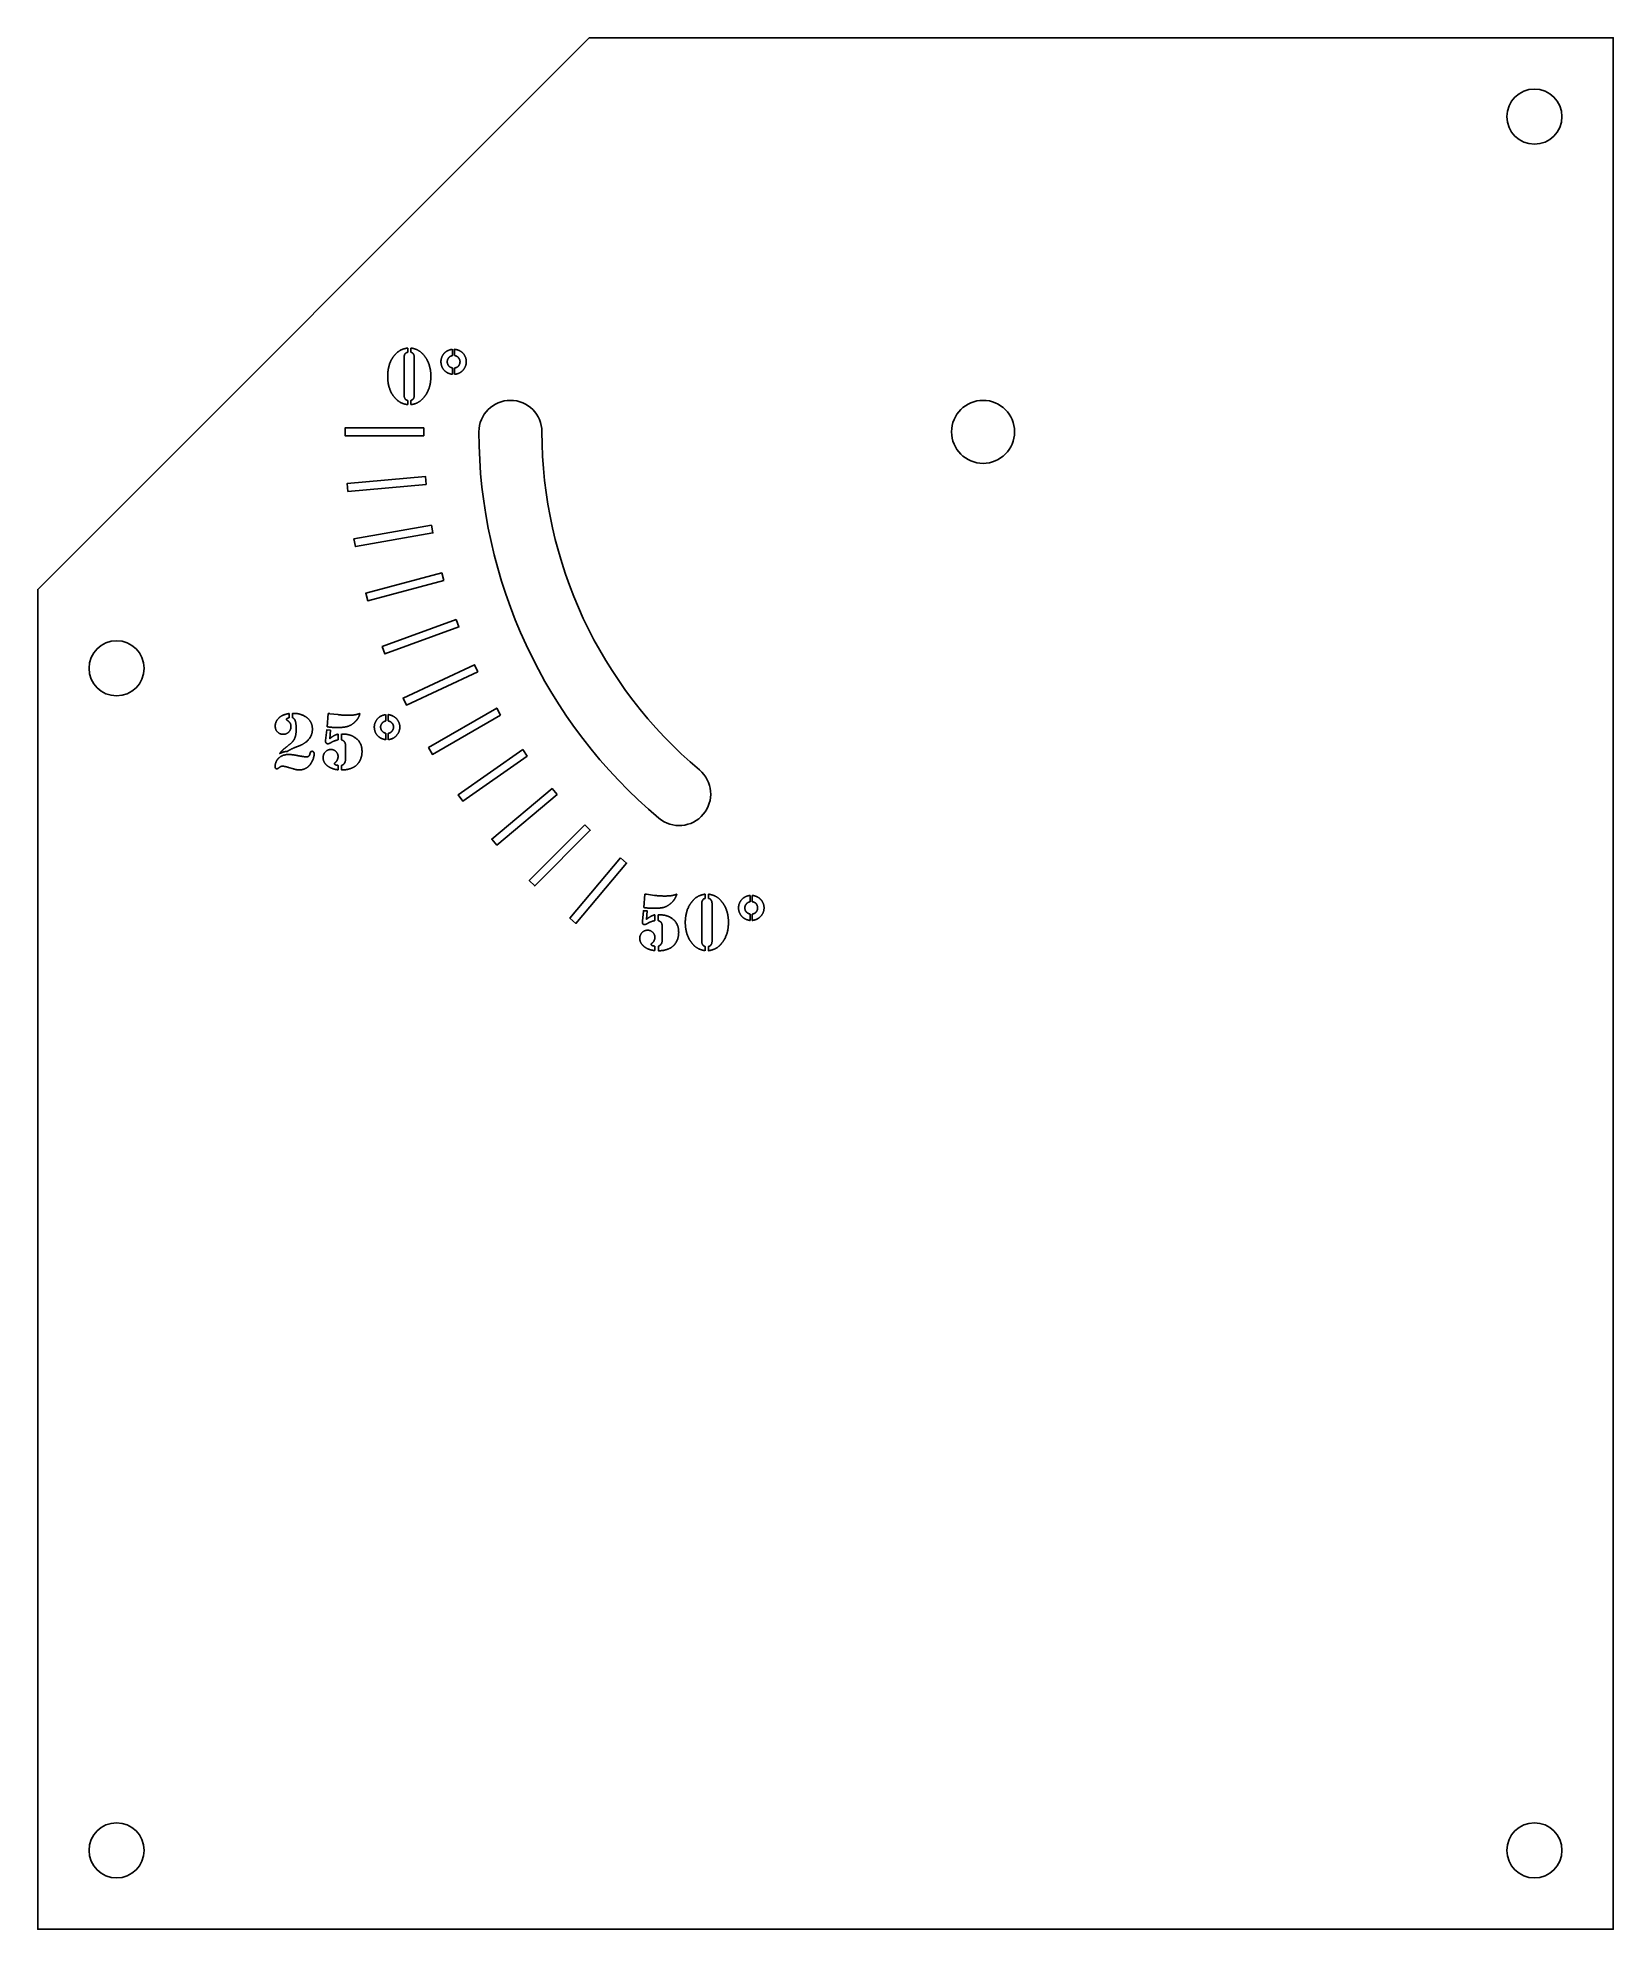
# Model space of a CAD drawing. Header units: millimetres. Extents: x -50 to 50, y -60 to 60.
import ezdxf

# ---------------------------------------------------------------- set-up
doc = ezdxf.new("R2010")
doc.units = ezdxf.units.MM

msp = doc.modelspace()

# ---------------------------------------------------------------- linework, layer by layer
for p, q in [((-26.75, 39.68), (-26.75, 37.36)), ((-26.52, 40.32), (-26.52, 40.05)), ((-26.32, 40.05), (-26.32, 40.32)), ((-26.1, 37.36), (-26.1, 39.68)), ((-23.67, 40.24), (-23.67, 39.84)), ((-23.54, 39.84), (-23.54, 40.24)), ((-23.67, 39.05), (-23.67, 38.65)), ((-23.54, 38.65), (-23.54, 39.05)), ((-26.52, 36.99), (-26.52, 36.73)), ((-26.32, 36.73), (-26.32, 36.99)), ((-34.05, 17.13), (-34.05, 16.86)), ((-31.64, 16.29), (-31.57, 17.14)), ((-31.47, 17.12), (-30.95, 17.06)), ((-27.9, 17.06), (-27.9, 16.66)), ((-27.76, 16.66), (-27.76, 17.06)), ((-30.94, 15.82), (-30.94, 15.46)), ((-30.72, 15.46), (-30.72, 15.83)), ((-27.9, 15.87), (-27.9, 15.47)), ((-27.76, 15.47), (-27.76, 15.87)), ((-34.1, 14.77), (-34.18, 14.72)), ((-33.35, 15.1), (-33.69, 14.97)), ((-30.46, 14.33), (-30.46, 14.98)), ((-33.76, 13.61), (-34.09, 13.71)), ((-30.94, 13.84), (-30.94, 13.56)), ((-11.54, 4.82), (-11.47, 5.67)), ((-11.37, 5.66), (-10.85, 5.59)), ((-7.86, 5.04), (-7.86, 2.71)), ((-7.63, 5.67), (-7.63, 5.4)), ((-7.43, 5.4), (-7.43, 5.67)), ((-7.2, 2.71), (-7.2, 5.04)), ((-4.78, 5.59), (-4.78, 5.19)), ((-4.65, 5.19), (-4.65, 5.59)), ((-10.83, 4.36), (-10.83, 3.99)), ((-10.62, 3.99), (-10.62, 4.36)), ((-4.78, 4.4), (-4.78, 4)), ((-4.65, 4), (-4.65, 4.4)), ((-10.36, 2.86), (-10.36, 3.51)), ((-10.83, 2.37), (-10.83, 2.09)), ((-7.63, 2.35), (-7.63, 2.08)), ((-7.43, 2.08), (-7.43, 2.35))]:
    msp.add_line(p, q)
for points in [[(-15, 60), (-50, 25), (-50, -60), (50, -60), (50, 60)], [(-25.5, 35.25), (-25.5, 34.75), (-30.5, 34.75), (-30.5, 35.25)], [(-25.34, 31.66), (-30.32, 31.22), (-30.37, 31.72), (-25.39, 32.16)], [(-25, 29.08), (-24.92, 28.59), (-29.84, 27.72), (-29.93, 28.21)], [(-24.23, 25.57), (-29.06, 24.28), (-29.18, 24.76), (-24.36, 26.05)], [(-23.44, 23.09), (-23.27, 22.62), (-27.97, 20.91), (-28.14, 21.38)], [(-22.07, 19.77), (-26.6, 17.66), (-26.81, 18.11), (-22.28, 20.22)], [(-20.62, 17.03), (-24.95, 14.53), (-25.2, 14.97), (-20.87, 17.47)], [(-19.22, 14.84), (-18.94, 14.43), (-23.03, 11.57), (-23.32, 11.97)], [(-17.03, 11.99), (-20.86, 8.78), (-21.19, 9.16), (-17.36, 12.37)], [(-15.28, 10.07), (-14.93, 9.72), (-18.46, 6.19), (-18.81, 6.54)], [(-13.01, 7.97), (-12.63, 7.64), (-15.84, 3.81), (-16.22, 4.14)]]:
    msp.add_lwpolyline(points, close=True)
msp.add_lwpolyline([(-8, 13.55, -1), (-10.57, 10.49, -0.221695), (-22, 35, -1), (-18, 35, 0.221695)], format="xyb", close=True)
for points in [[(-33.83, 16.86), (-33.83, 17.14), (-33.76, 17.14)], [(-31.73, 15.42), (-31.66, 16.09), (-31.43, 16.07), (-31.47, 15.53)], [(-30.64, 13.55), (-30.72, 13.55), (-30.72, 13.84)], [(-11.62, 3.95), (-11.56, 4.62), (-11.32, 4.6), (-11.37, 4.07)], [(-10.53, 2.08), (-10.61, 2.08), (-10.61, 2.37)]]:
    msp.add_lwpolyline(points)
for centre, radius in [((45, 55), 1.75), ((10, 35), 2), ((-45, 20), 1.75), ((-45, -55), 1.75), ((45, -55), 1.75)]:
    msp.add_circle(centre, radius)
for points in [[(-27.79, 38.52), (-27.79, 38.91), (-27.59, 39.57), (-27.39, 39.82)], [(-27.39, 39.82), (-27.21, 40.05), (-26.79, 40.28), (-26.52, 40.32)], [(-26.68, 39.96), (-26.75, 39.87), (-26.75, 39.68)], [(-26.52, 40.05), (-26.59, 40.03), (-26.65, 39.99), (-26.68, 39.96)], [(-26.32, 40.32), (-26.05, 40.28), (-25.64, 40.05), (-25.46, 39.82)], [(-26.17, 39.96), (-26.2, 39.99), (-26.25, 40.03), (-26.32, 40.05)], [(-26.1, 39.68), (-26.1, 39.87), (-26.17, 39.96)], [(-25.46, 39.82), (-25.26, 39.57), (-25.05, 38.91), (-25.05, 38.52)], [(-24.41, 39.45), (-24.41, 39.64), (-24.24, 39.98), (-24.08, 40.09)], [(-24.08, 40.09), (-23.91, 40.21), (-23.67, 40.24)], [(-23.92, 39.7), (-24.01, 39.59), (-24.01, 39.45)], [(-23.67, 39.84), (-23.76, 39.82), (-23.87, 39.76), (-23.92, 39.7)], [(-23.54, 40.24), (-23.3, 40.21), (-23.13, 40.09)], [(-23.3, 39.7), (-23.34, 39.76), (-23.45, 39.82), (-23.54, 39.84)], [(-23.2, 39.45), (-23.2, 39.59), (-23.3, 39.7)], [(-23.13, 40.09), (-22.97, 39.98), (-22.8, 39.64), (-22.8, 39.45)], [(-27.39, 37.23), (-27.59, 37.47), (-27.79, 38.13), (-27.79, 38.52)], [(-25.05, 38.52), (-25.05, 38.13), (-25.26, 37.47), (-25.46, 37.23)], [(-24.08, 38.8), (-24.24, 38.91), (-24.41, 39.26), (-24.41, 39.45)], [(-23.67, 38.65), (-23.91, 38.68), (-24.08, 38.8)], [(-24.01, 39.45), (-24.01, 39.3), (-23.92, 39.19)], [(-23.92, 39.19), (-23.87, 39.13), (-23.77, 39.08), (-23.67, 39.05)], [(-23.54, 39.05), (-23.45, 39.07), (-23.34, 39.13), (-23.29, 39.19)], [(-23.13, 38.8), (-23.3, 38.68), (-23.54, 38.65)], [(-23.29, 39.19), (-23.2, 39.3), (-23.2, 39.45)], [(-22.8, 39.45), (-22.8, 39.26), (-22.97, 38.92), (-23.13, 38.8)], [(-26.52, 36.73), (-26.79, 36.76), (-27.21, 37), (-27.39, 37.23)], [(-26.75, 37.36), (-26.75, 37.18), (-26.68, 37.09)], [(-25.46, 37.23), (-25.64, 37), (-26.05, 36.76), (-26.32, 36.73)], [(-26.17, 37.09), (-26.1, 37.18), (-26.1, 37.36)], [(-26.68, 37.09), (-26.65, 37.05), (-26.59, 37.02), (-26.52, 36.99)], [(-26.32, 36.99), (-26.25, 37.02), (-26.2, 37.05), (-26.17, 37.09)], [(-34.93, 16.33), (-34.93, 16.54), (-34.68, 16.91), (-34.46, 17.01)], [(-34.46, 17.01), (-34.32, 17.08), (-34.05, 17.13)], [(-34.05, 16.86), (-34.13, 16.84), (-34.22, 16.79), (-34.21, 16.76)], [(-33.68, 16.71), (-33.7, 16.77), (-33.77, 16.83), (-33.83, 16.86)], [(-33.76, 17.14), (-33.49, 17.14), (-33.01, 16.96), (-32.84, 16.8)], [(-32.84, 16.8), (-32.57, 16.54), (-32.57, 16.14)], [(-31.57, 17.14), (-31.49, 17.13), (-31.47, 17.12)], [(-30.95, 17.06), (-30.68, 17.02), (-30.3, 17.02)], [(-30.3, 17.02), (-30.04, 17.02), (-29.72, 17.07), (-29.55, 17.14)], [(-29.55, 17.14), (-29.6, 16.96), (-29.73, 16.73), (-29.85, 16.62)], [(-28.64, 16.27), (-28.64, 16.46), (-28.46, 16.8), (-28.31, 16.91)], [(-28.31, 16.91), (-28.14, 17.03), (-27.9, 17.06)], [(-27.76, 17.06), (-27.53, 17.03), (-27.36, 16.91)], [(-27.36, 16.91), (-27.2, 16.8), (-27.02, 16.46), (-27.02, 16.27)], [(-34.42, 15.81), (-34.64, 15.81), (-34.93, 16.11), (-34.93, 16.33)], [(-33.93, 16.29), (-33.93, 16.09), (-34.22, 15.81), (-34.42, 15.81)], [(-34.21, 16.76), (-34.21, 16.72), (-34.14, 16.68)], [(-34.14, 16.68), (-34.03, 16.6), (-33.93, 16.42), (-33.93, 16.29)], [(-33.72, 15.5), (-33.66, 15.62), (-33.6, 15.92), (-33.6, 16.15)], [(-33.6, 16.15), (-33.6, 16.56), (-33.68, 16.71)], [(-32.57, 16.14), (-32.57, 15.79), (-32.98, 15.26), (-33.35, 15.1)], [(-31, 16.24), (-31.33, 16.24), (-31.64, 16.29)], [(-31.47, 15.53), (-31.32, 15.66), (-31.08, 15.79), (-30.94, 15.82)], [(-30.42, 16.29), (-30.64, 16.24), (-31, 16.24)], [(-30.72, 15.83), (-30.46, 15.83), (-30.1, 15.75), (-29.94, 15.65)], [(-29.85, 16.62), (-29.97, 16.49), (-30.27, 16.32), (-30.42, 16.29)], [(-29.94, 15.65), (-29.42, 15.35), (-29.42, 14.72)], [(-28.31, 15.62), (-28.47, 15.73), (-28.64, 16.08), (-28.64, 16.27)], [(-27.9, 15.47), (-28.14, 15.5), (-28.31, 15.62)], [(-28.14, 16.52), (-28.24, 16.41), (-28.24, 16.27)], [(-28.24, 16.27), (-28.24, 16.12), (-28.14, 16.01)], [(-27.9, 16.66), (-27.99, 16.64), (-28.09, 16.58), (-28.14, 16.52)], [(-28.14, 16.01), (-28.09, 15.95), (-27.99, 15.9), (-27.9, 15.87)], [(-27.52, 16.53), (-27.57, 16.58), (-27.67, 16.64), (-27.76, 16.66)], [(-27.76, 15.87), (-27.67, 15.89), (-27.57, 15.95), (-27.52, 16.01)], [(-27.35, 15.62), (-27.52, 15.5), (-27.76, 15.47)], [(-27.42, 16.27), (-27.42, 16.41), (-27.52, 16.53)], [(-27.52, 16.01), (-27.42, 16.12), (-27.42, 16.27)], [(-27.02, 16.27), (-27.02, 16.08), (-27.2, 15.74), (-27.35, 15.62)], [(-34.71, 14.3), (-34.47, 14.53), (-34.07, 14.53)], [(-34.65, 14.59), (-34.56, 14.71), (-34.37, 14.89), (-34.18, 15.04)], [(-34.18, 14.72), (-34.28, 14.72), (-34.47, 14.67), (-34.65, 14.59)], [(-34.18, 15.04), (-33.94, 15.22), (-33.78, 15.39), (-33.72, 15.5)], [(-33.69, 14.97), (-33.84, 14.91), (-34.1, 14.77)], [(-34.07, 14.53), (-33.88, 14.53), (-33.56, 14.47)], [(-33.56, 14.47), (-33.1, 14.38), (-32.96, 14.38)], [(-32.96, 14.38), (-32.84, 14.38), (-32.78, 14.44)], [(-32.78, 14.44), (-32.76, 14.47), (-32.74, 14.52), (-32.72, 14.6)], [(-32.46, 14.56), (-32.46, 14.38), (-32.65, 13.94), (-32.78, 13.81)], [(-32.72, 14.6), (-32.69, 14.73), (-32.6, 14.73)], [(-32.6, 14.73), (-32.54, 14.74), (-32.46, 14.64), (-32.46, 14.56)], [(-31.89, 14.33), (-31.89, 14.55), (-31.6, 14.85), (-31.39, 14.85)], [(-31.73, 15.35), (-31.73, 15.38), (-31.73, 15.42)], [(-31.58, 15.21), (-31.65, 15.21), (-31.73, 15.28), (-31.73, 15.35)], [(-31.4, 15.28), (-31.52, 15.21), (-31.58, 15.21)], [(-30.94, 15.46), (-31.21, 15.4), (-31.4, 15.28)], [(-31.39, 14.85), (-31.21, 14.85), (-30.94, 14.58), (-30.94, 14.4)], [(-30.46, 14.98), (-30.46, 15.21), (-30.57, 15.4), (-30.72, 15.46)], [(-29.42, 14.72), (-29.42, 14.41), (-29.66, 13.92), (-29.87, 13.77)], [(-34.94, 13.77), (-34.94, 13.9), (-34.82, 14.19), (-34.71, 14.3)], [(-34.82, 13.62), (-34.88, 13.62), (-34.94, 13.69), (-34.94, 13.77)], [(-34.7, 13.68), (-34.78, 13.62), (-34.82, 13.62)], [(-34.46, 13.79), (-34.58, 13.79), (-34.7, 13.68)], [(-34.09, 13.71), (-34.38, 13.79), (-34.46, 13.79)], [(-33.38, 13.55), (-33.56, 13.55), (-33.76, 13.61)], [(-32.78, 13.81), (-32.9, 13.69), (-33.23, 13.55), (-33.38, 13.55)], [(-31.44, 13.7), (-31.66, 13.81), (-31.89, 14.13), (-31.89, 14.33)], [(-30.94, 13.56), (-31.21, 13.58), (-31.44, 13.7)], [(-31.11, 14.03), (-31.17, 13.98), (-31.17, 13.95)], [(-31.17, 13.95), (-31.17, 13.91), (-31.05, 13.85), (-30.94, 13.84)], [(-30.94, 14.4), (-30.94, 14.3), (-31.04, 14.08), (-31.11, 14.03)], [(-30.72, 13.84), (-30.64, 13.86), (-30.54, 13.95), (-30.51, 14.02)], [(-29.87, 13.77), (-30.03, 13.67), (-30.44, 13.55), (-30.64, 13.55)], [(-30.51, 14.02), (-30.49, 14.06), (-30.46, 14.24), (-30.46, 14.33)], [(-10.9, 4.77), (-11.22, 4.77), (-11.54, 4.82)], [(-11.47, 5.67), (-11.38, 5.66), (-11.37, 5.66)], [(-10.31, 4.82), (-10.54, 4.77), (-10.9, 4.77)], [(-10.85, 5.59), (-10.57, 5.55), (-10.19, 5.55)], [(-9.74, 5.15), (-9.87, 5.03), (-10.16, 4.85), (-10.31, 4.82)], [(-10.19, 5.55), (-9.93, 5.55), (-9.62, 5.6), (-9.44, 5.67)], [(-9.44, 5.67), (-9.5, 5.49), (-9.63, 5.27), (-9.74, 5.15)], [(-8.9, 3.88), (-8.9, 4.26), (-8.69, 4.93), (-8.49, 5.17)], [(-8.49, 5.17), (-8.32, 5.4), (-7.9, 5.63), (-7.63, 5.67)], [(-7.78, 5.31), (-7.86, 5.22), (-7.86, 5.04)], [(-7.63, 5.4), (-7.7, 5.38), (-7.76, 5.35), (-7.78, 5.31)], [(-7.43, 5.67), (-7.16, 5.63), (-6.74, 5.4), (-6.57, 5.17)], [(-7.28, 5.31), (-7.3, 5.35), (-7.36, 5.38), (-7.43, 5.4)], [(-7.2, 5.04), (-7.2, 5.22), (-7.28, 5.31)], [(-6.57, 5.17), (-6.37, 4.93), (-6.16, 4.26), (-6.16, 3.88)], [(-5.52, 4.8), (-5.52, 4.99), (-5.34, 5.33), (-5.19, 5.44)], [(-5.19, 4.15), (-5.35, 4.26), (-5.52, 4.61), (-5.52, 4.8)], [(-5.19, 5.44), (-5.02, 5.56), (-4.78, 5.59)], [(-5.02, 5.05), (-5.12, 4.94), (-5.12, 4.8)], [(-5.12, 4.8), (-5.12, 4.65), (-5.03, 4.54)], [(-4.78, 5.19), (-4.87, 5.17), (-4.97, 5.11), (-5.02, 5.05)], [(-4.65, 5.59), (-4.41, 5.56), (-4.24, 5.44)], [(-4.4, 5.06), (-4.45, 5.11), (-4.55, 5.17), (-4.65, 5.19)], [(-4.31, 4.8), (-4.31, 4.94), (-4.4, 5.06)], [(-4.4, 4.54), (-4.31, 4.65), (-4.31, 4.8)], [(-4.24, 5.44), (-4.08, 5.33), (-3.9, 4.99), (-3.9, 4.8)], [(-3.9, 4.8), (-3.9, 4.61), (-4.08, 4.27), (-4.24, 4.15)], [(-11.62, 3.88), (-11.62, 3.91), (-11.62, 3.95)], [(-11.48, 3.74), (-11.55, 3.74), (-11.62, 3.81), (-11.62, 3.88)], [(-11.3, 3.81), (-11.42, 3.74), (-11.48, 3.74)], [(-11.37, 4.07), (-11.21, 4.19), (-10.98, 4.32), (-10.83, 4.36)], [(-10.83, 3.99), (-11.11, 3.93), (-11.3, 3.81)], [(-10.62, 4.36), (-10.35, 4.36), (-10, 4.28), (-9.83, 4.19)], [(-10.36, 3.51), (-10.36, 3.74), (-10.46, 3.94), (-10.62, 3.99)], [(-9.83, 4.19), (-9.32, 3.88), (-9.32, 3.25)], [(-8.49, 2.58), (-8.69, 2.82), (-8.9, 3.49), (-8.9, 3.88)], [(-6.16, 3.88), (-6.16, 3.49), (-6.37, 2.82), (-6.57, 2.58)], [(-4.78, 4), (-5.02, 4.03), (-5.19, 4.15)], [(-5.03, 4.54), (-4.97, 4.48), (-4.87, 4.43), (-4.78, 4.4)], [(-4.65, 4.4), (-4.55, 4.43), (-4.45, 4.48), (-4.4, 4.54)], [(-4.24, 4.15), (-4.41, 4.03), (-4.65, 4)], [(-11.79, 2.86), (-11.79, 3.08), (-11.5, 3.38), (-11.28, 3.38)], [(-11.34, 2.23), (-11.55, 2.34), (-11.79, 2.67), (-11.79, 2.86)], [(-11.28, 3.38), (-11.1, 3.38), (-10.83, 3.11), (-10.83, 2.93)], [(-11.01, 2.56), (-11.07, 2.51), (-11.07, 2.49)], [(-11.07, 2.49), (-11.07, 2.44), (-10.94, 2.38), (-10.83, 2.37)], [(-10.83, 2.93), (-10.83, 2.83), (-10.93, 2.61), (-11.01, 2.56)], [(-10.61, 2.37), (-10.53, 2.4), (-10.44, 2.48), (-10.41, 2.55)], [(-10.41, 2.55), (-10.38, 2.59), (-10.36, 2.77), (-10.36, 2.86)], [(-9.32, 3.25), (-9.32, 2.94), (-9.55, 2.46), (-9.77, 2.3)], [(-7.63, 2.08), (-7.9, 2.12), (-8.32, 2.35), (-8.49, 2.58)], [(-7.86, 2.71), (-7.86, 2.53), (-7.78, 2.44)], [(-7.78, 2.44), (-7.76, 2.4), (-7.7, 2.37), (-7.63, 2.35)], [(-6.57, 2.58), (-6.74, 2.35), (-7.16, 2.12), (-7.43, 2.08)], [(-7.43, 2.35), (-7.36, 2.37), (-7.3, 2.4), (-7.28, 2.44)], [(-7.28, 2.44), (-7.2, 2.53), (-7.2, 2.71)], [(-10.83, 2.09), (-11.1, 2.11), (-11.34, 2.23)], [(-9.77, 2.3), (-9.92, 2.2), (-10.33, 2.08), (-10.53, 2.08)]]:
    msp.add_open_spline(points, degree=2)

doc.saveas('drawing.dxf')
